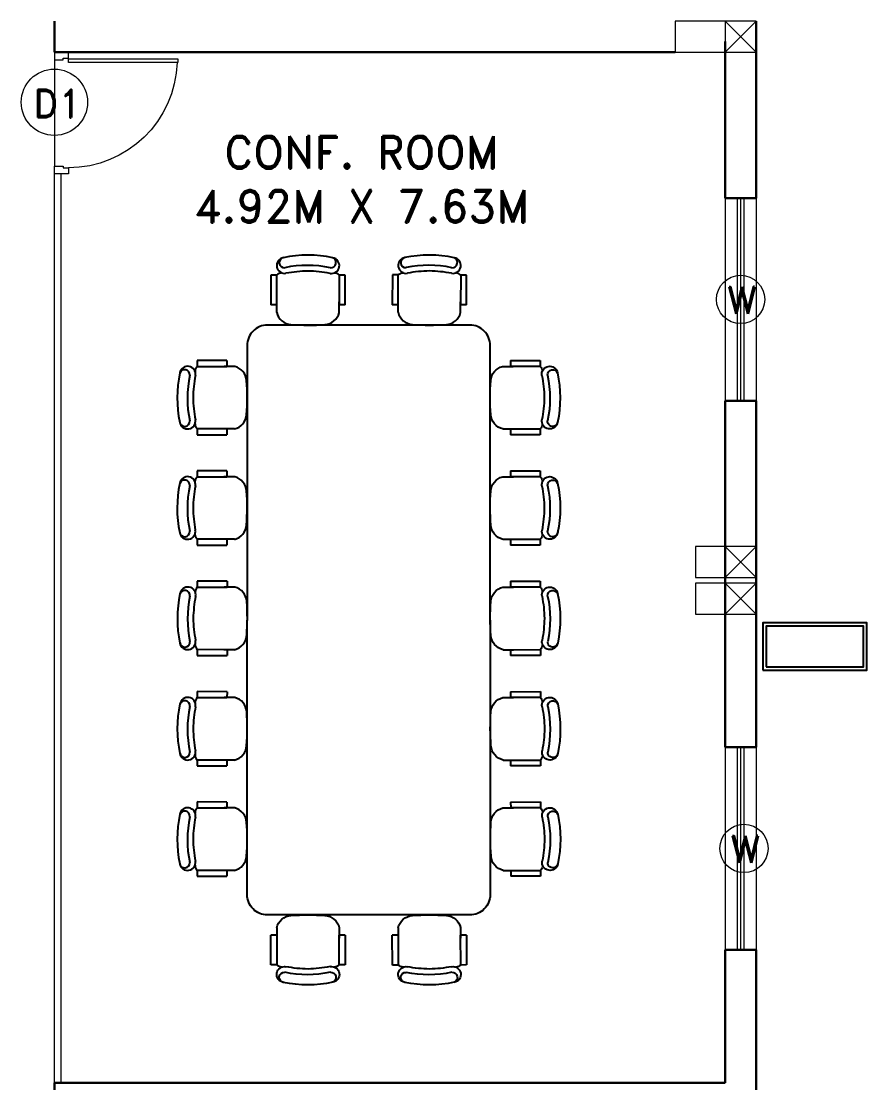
# Model space of a CAD drawing. Header units: inches. Extents: x -605 to 2991212, y -2872845 to 0.
# Drawn here: x 2450690 to 2456956, y -2765277 to -2757414 of the extents above; entities that cross this region are included whole.
import ezdxf

# ---------------------------------------------------------------- set-up
doc = ezdxf.new("R2010")
doc.units = ezdxf.units.IN
doc.header["$LTSCALE"] = 600
doc.header["$MEASUREMENT"] = 0
for name, color, linetype in [('50 - FURNITURE', 47, 'Continuous'), ('see level', 2, 'Continuous'), ('SnT-DIMENSION', 7, 'Continuous'), ('SnT-ROAD', 25, 'Continuous')]:
    doc.layers.add(name, color=color, linetype=linetype)
for name, color, linetype, lineweight in [('FURNITURE', 23, 'Continuous', 9), ('rRCC 2', 40, 'Continuous', 15), ('TEXT', 7, 'Continuous', 0), ('WALLS', 7, 'Continuous', 30)]:
    doc.layers.add(name, color=color, linetype=linetype, lineweight=lineweight)
doc.layers.add('window', color=7, linetype='Continuous', lineweight=15, true_color=0x735461)
doc.styles.add('PV_ROMAND', font='romand.shx')
doc.styles.add('ROMAND', font='romand.shx')

# ---------------------------------------------------------------- blocks, each defined once
blk = doc.blocks.new('CH3')
at = {"layer": '50 - FURNITURE'}
for p, q in [((-259.1, 349.2), (-259.1, 141.4)), ((-218.2, 349.2), (-259.1, 349.2)), ((-218.2, 142.2), (-218.2, 349.2)), ((258.7, 349.6), (217.8, 349.6)), ((217.8, 349.6), (217.8, 141.9)), ((258.7, 141.9), (258.7, 349.6)), ((-218.2, 89.1), (-218.2, 162.9)), ((217.8, 87.4), (217.8, 162.2))]:
    blk.add_line(p, q, dxfattribs=at)
at = {"layer": '50 - FURNITURE', "linetype": 'Continuous'}
for p, q in [((-218, 141.4), (-259.1, 141.4)), ((258.7, 141.9), (217.8, 141.9))]:
    blk.add_line(p, q, dxfattribs=at)
for centre, radius, start, end in [((-163.1, 415.9), 55.3, 99.89884, 279.75221), ((-165.7, 435.5), 35.2, 94.91276, 274.91276), ((0, -347.9), 836.2, 78.08993, 101.91007), ((163.1, 415.9), 55.3, 260.24779, 80.10116), ((158.8, 436.6), 36.2, 265.08724, 70.32125), ((-3.5, -349.1), 766.3, 78.01124, 101.98876), ((18.4, -534.9), 912.7, 91.15667, 100.87136), ((-18.4, -534.9), 912.7, 79.12864, 88.84333), ((-110.6, 114.5), 110.6, 193.25658, 265.9234), ((110.6, 114.5), 110.6, 274.0766, 345.83344), ((0, 1665.8), 1665.8, 265.9234, 274.0766)]:
    blk.add_arc(centre, radius, start, end, dxfattribs=at)
at = {"layer": '50 - FURNITURE'}
for centre, start, end in [((-180.9, 308.9), 90.72261, 132.8382), ((180.4, 309.4), 47.1618, 87.57171)]:
    blk.add_arc(centre, 54.9, start, end, dxfattribs=at)
blk = doc.blocks.new('sdfvgfdd')
at = {"layer": 'TEXT'}
blk.add_circle((2432365.2, -2352024.6), 178.8, dxfattribs=at)
at = {"layer": 'TEXT', "insert": (2432263.3, -2351931.7), "char_height": 200, "attachment_point": 1, "style": 'PV_ROMAND'}
blk.add_mtext('W', dxfattribs=at)
blk = doc.blocks.new('door1')
at = {"layer": 'FURNITURE', "ltscale": 10}
blk.add_line((-29102.45, -2427.68), (-29134.02, -2427.68), dxfattribs=at)
for points in [[(-29103.25, -2391.1), (-29103.25, -2423.54), (-29102.22, -2423.54), (-29102.22, -2391.1)], [(-29134.02, -2425.03), (-29134.47, -2425.03), (-29134.47, -2423.52), (-29136.24, -2423.52), (-29136.24, -2427.68), (-29134.02, -2427.68)], [(-29102.45, -2425.03), (-29102.01, -2425.03), (-29102.01, -2423.52), (-29100.24, -2423.52), (-29100.24, -2427.68), (-29102.45, -2427.68)]]:
    blk.add_lwpolyline(points, close=True, dxfattribs=at)
blk.add_arc((-29102.22, -2423.52), 32.24, 91.8346, 180, dxfattribs=at)
blk = doc.blocks.new('D1')
at = {"layer": 'TEXT'}
blk.add_circle((2456730.2, -2276732.2), 245.7, dxfattribs=at)
at = {"layer": 'TEXT', "insert": (2456573, -2276639.1), "char_height": 206.12, "attachment_point": 1, "style": 'PV_ROMAND'}
blk.add_mtext('D1', dxfattribs=at)
blk = doc.blocks.new('GGG')
at = {"color": 3, "linetype": 'ByBlock'}
blk.add_lwpolyline([(2620403.2, -2291180.3), (2621173.2, -2291180.3), (2621173.2, -2290830.3), (2620403.2, -2290830.3)], close=True, dxfattribs=at)
at = {"color": 2, "linetype": 'ByBlock'}
blk.add_lwpolyline([(2620428.2, -2291155.3), (2621148.2, -2291155.3), (2621148.2, -2290855.3), (2620428.2, -2290855.3)], close=True, dxfattribs=at)
at = {"layer": '50 - FURNITURE', "ltscale": 0.25, "elevation": 0}
for points in [[(2618382.1, -2290809.6), (2618382.1, -2288775.2, 0.414214), (2618232.1, -2288625.2), (2616732.1, -2288625.2, 0.414214), (2616582.1, -2288775.2), (2616582.1, -2290809.6)], [(2618382.1, -2290809.6), (2618382.1, -2292844.1, -0.414214), (2618232.1, -2292994.1), (2616732.1, -2292994.1, -0.414214), (2616582.1, -2292844.1), (2616582.1, -2290809.6)]]:
    blk.add_lwpolyline(points, format="xyb", dxfattribs=at)
at = {"layer": 'rRCC 2', "color": 6}
for p, q in [((2620353.2, -2286374.3), (2620123.2, -2286604.3)), ((2620353.2, -2286604.3), (2620123.2, -2286374.3)), ((2620353.2, -2290265.9), (2620123.2, -2290495.9)), ((2620353.2, -2290495.9), (2620123.2, -2290265.9)), ((2620353.2, -2290535.9), (2620123.2, -2290765.9)), ((2620353.2, -2290765.9), (2620123.2, -2290535.9))]:
    blk.add_line(p, q, dxfattribs=at)
for points in [[(2620353.2, -2286604.3), (2620353.2, -2286374.3), (2619753.2, -2286374.3), (2619753.2, -2286604.3)], [(2620353.2, -2286374.3), (2620123.2, -2286374.3), (2620123.2, -2286604.3), (2620353.2, -2286604.3)], [(2620353.2, -2290495.9), (2620353.2, -2290265.9), (2619903.2, -2290265.9), (2619903.2, -2290495.9)], [(2620353.2, -2290265.9), (2620123.2, -2290265.9), (2620123.2, -2290495.9), (2620353.2, -2290495.9)], [(2620353.2, -2290765.9), (2620353.2, -2290535.9), (2619903.2, -2290535.9), (2619903.2, -2290765.9)], [(2620353.2, -2290535.9), (2620123.2, -2290535.9), (2620123.2, -2290765.9), (2620353.2, -2290765.9)]]:
    blk.add_lwpolyline(points, close=True, dxfattribs=at)
at = {"layer": 'see level', "color": 4, "linetype": 'ByBlock', "lineweight": 20}
for points in [[(2615153.2, -2294237.4), (2615153.2, -2287504.3)], [(2615203.2, -2294237.4), (2615203.2, -2287504.3)]]:
    blk.add_lwpolyline(points, dxfattribs=at)
at = {"layer": 'WALLS', "linetype": 'ByBlock'}
for p, q in [((2615153.2, -2286604.3), (2615153.2, -2286374.3)), ((2620353.2, -2286374.3), (2620353.2, -2287685.1)), ((2620123.2, -2286524.3), (2620123.2, -2287685.1)), ((2619753.2, -2286604.3), (2615153.2, -2286604.3)), ((2620123.2, -2287685.1), (2620353.2, -2287685.1)), ((2620123.2, -2289185.1), (2620123.2, -2291751.7)), ((2620123.2, -2289185.1), (2620353.2, -2289185.1)), ((2620353.2, -2289185.1), (2620353.2, -2291751.7)), ((2620123.2, -2291751.7), (2620353.2, -2291751.7)), ((2620123.2, -2293251.7), (2620123.2, -2294237.4)), ((2620123.2, -2293251.7), (2620353.2, -2293251.7)), ((2620353.2, -2293251.7), (2620353.2, -2298520.3)), ((2615153.2, -2294467.4), (2615153.2, -2294237.4)), ((2615153.2, -2294237.4), (2620123.2, -2294237.4))]:
    blk.add_line(p, q, dxfattribs=at)
at = {"layer": 'window', "color": 146, "linetype": 'ByBlock', "true_color": 0x105689}
for p, q in [((2620123.2, -2287685.1), (2620123.2, -2289185.1)), ((2620213.2, -2287685.1), (2620213.2, -2289185.1)), ((2620238.2, -2287685.1), (2620238.2, -2289185.1)), ((2620263.2, -2287685.1), (2620263.2, -2289185.1)), ((2620353.2, -2287685.1), (2620353.2, -2289185.1)), ((2620123.2, -2291751.7), (2620123.2, -2293251.7)), ((2620213.2, -2291751.7), (2620213.2, -2293251.7)), ((2620238.2, -2291751.7), (2620238.2, -2293251.7)), ((2620263.2, -2291751.7), (2620263.2, -2293251.7)), ((2620353.2, -2291751.7), (2620353.2, -2293251.7))]:
    blk.add_line(p, q, dxfattribs=at)
at = {"layer": '50 - FURNITURE', "yscale": 1.062080456361601, "zscale": 1.062080456361601}
for p, xscale, rotation in [((2617032.1, -2288625.6, 0), 1.062080456361601, 359.911731306078), ((2617932.1, -2288625.2, 0), 1.062080456361601, 359.911731306078), ((2616582.1, -2289163, 0), 1.062080456361601, 89.91173130607805), ((2618382.1, -2289163, 0), -1.062080456361601, 270.088268693922), ((2616581.7, -2289980.4, 0), 1.062080456361601, 89.91173130607805), ((2618382.6, -2289980.4, 0), -1.062080456361601, 270.088268693922), ((2616583.1, -2290797.9, 0), 1.062080456361601, 89.91173130607805), ((2618383.1, -2290797.9, 0), -1.062080456361601, 270.088268693922), ((2616582.6, -2291615.4, 0), 1.062080456361601, 89.91173130607805), ((2618383.6, -2291615.4, 0), -1.062080456361601, 270.088268693922), ((2616582.1, -2292432.9, 0), 1.062080456361601, 89.91173130607805), ((2618384, -2292432.9, 0), -1.062080456361601, 270.088268693922), ((2617032.1, -2292993.7, 0), -1.062080456361601, 180.088268693922), ((2617932.1, -2292994.1, 0), -1.062080456361601, 180.088268693922)]:
    blk.add_blockref('CH3', p, dxfattribs=dict(at, xscale=xscale, rotation=rotation))
at = {"layer": 'FURNITURE', "xscale": -25.0000000002382, "yscale": 25.0000000002382, "zscale": 25.0000000002382, "rotation": 270}
blk.add_blockref('door1', (2675845.1, -1559098.4), dxfattribs=at)
at = {"layer": 'SnT-ROAD', "color": 4, "linetype": 'ByBlock'}
for name, p in [('D1', (158423, -10242.1)), ('sdfvgfdd', (187873, 63589.5)), ('sdfvgfdd', (187898, 59523))]:
    blk.add_blockref(name, p, dxfattribs=at)
at = {"layer": 'SnT-DIMENSION', "linetype": 'ByBlock', "insert": (2619197.5, -2287224.9), "char_height": 240, "width": 3535.29, "attachment_point": 3, "style": 'ROMAND'}
blk.add_mtext('\\A1;\\pxqc;CONF. ROOM\\P4.92M X 7.63M', dxfattribs=at)

msp = doc.modelspace()

# ---------------------------------------------------------------- block references
at = {"layer": 'SnT-ROAD', "color": 1, "linetype": 'ByBlock'}
msp.add_blockref('GGG', (-164217.6, -471039.5), dxfattribs=at)

doc.saveas('drawing.dxf')
